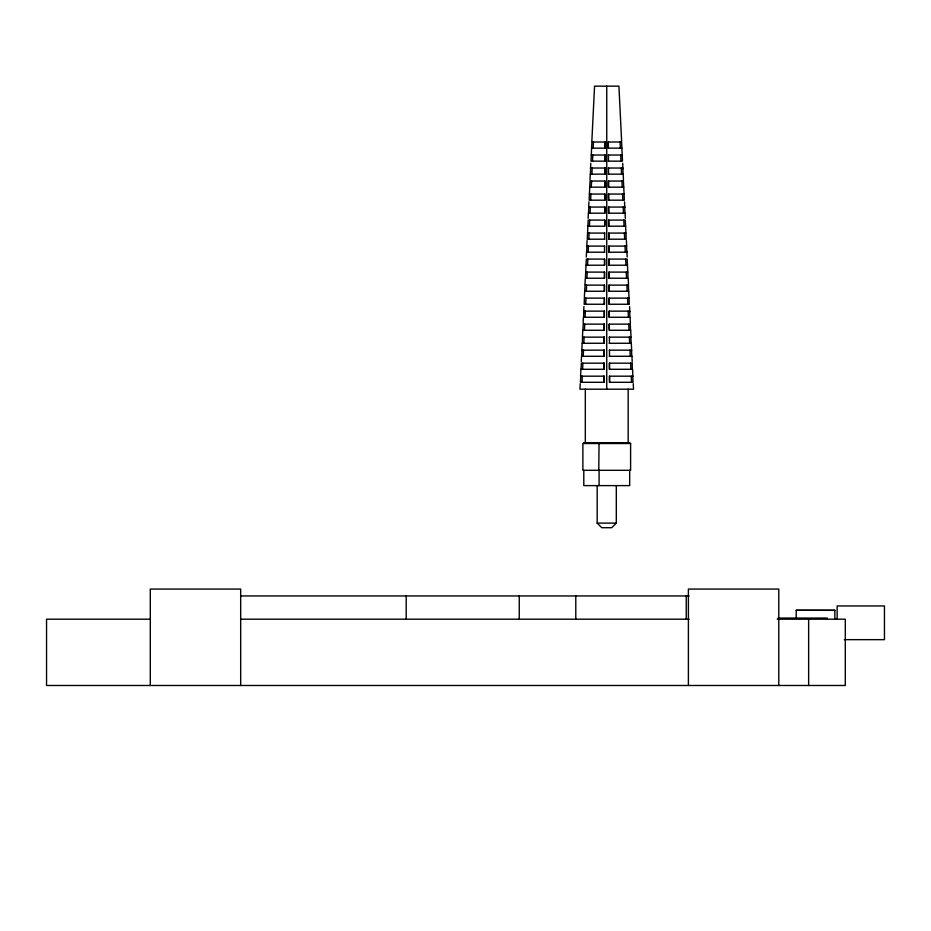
<?xml version="1.0" encoding="UTF-8"?>
<svg xmlns="http://www.w3.org/2000/svg" width="931" height="931" viewBox="0 0 931 931"><rect width="100%" height="100%" fill="white"/><g stroke="black" fill="none" stroke-linecap="round" stroke-linejoin="round"><path stroke-width="1.4" d="M629.019 298.129L609.014 298.129L609.049 304.251L629.321 304.251L628.402 285.119L608.944 285.119L608.979 291.24L628.693 291.24M603.858 382.304L603.893 376.182M603.928 369.293L603.963 363.171M603.998 356.282L604.033 350.161M604.068 343.271L604.103 337.15M604.138 330.261L604.161 324.139M604.196 317.262L604.231 311.14M604.266 304.251L604.3 298.129M604.335 291.24L604.37 285.119M604.405 278.229L604.44 272.108M604.475 265.219L604.51 259.097M604.545 252.208L604.568 246.087M604.603 239.197L604.638 233.076M604.673 226.198L604.708 220.077M604.743 213.187L604.778 207.066M604.813 200.177L604.847 194.055M604.882 187.166L604.917 181.045M604.952 174.155L604.975 168.034M605.022 161.144L605.045 155.023M605.08 148.134L605.115 142.012M604.847 224.965L604.871 220.077L588.183 220.077L587.263 239.197L604.778 239.197M591.278 155.023L605.22 155.023L605.185 161.144L590.987 161.144L591.907 142.012L605.278 142.012L605.255 148.134L591.616 148.134M589.428 194.055L605.01 194.055L604.975 200.177L589.125 200.177L590.045 181.045L605.08 181.045L605.045 187.166L589.754 187.166M585.704 272.108L604.603 272.108L604.568 278.229L585.413 278.229L586.321 259.097L604.673 259.097L604.638 265.219L586.03 265.219M580.222 383.677L579.955 389.193L633.522 389.193L633.266 383.677M580.583 376.182L580.909 369.293M581.281 361.635L581.538 356.131M581.805 350.626L582.154 343.271M582.457 337.15L582.783 330.261M583.132 323.069L583.388 317.564M583.656 312.048L583.923 306.543M584.982 284.502L585.238 278.997M586.297 256.956L586.565 251.451M586.833 245.935L587.089 240.431M588.148 218.389L588.415 212.873M588.683 207.369L588.939 201.864M589.998 179.823L590.266 174.306M590.533 168.802L590.789 163.286M591.848 141.256L594.56 86.152L618.917 86.152L621.629 141.256M584.459 298.129L584.168 304.251L604.44 304.251L604.463 298.129L584.459 298.129L584.447 295.523L585.075 285.119L604.533 285.119L604.498 291.24L584.784 291.24M581.968 382.304L582.259 376.182M582.585 369.293L582.876 363.171M583.213 356.282L583.504 350.161M583.83 343.271L584.121 337.15M584.447 330.261L584.738 324.139M585.064 317.262L585.366 311.14M585.692 304.251L585.983 298.129M586.309 291.24L586.6 285.119M586.926 278.229L587.228 272.108M587.554 265.219L587.845 259.097M588.171 252.208L588.462 246.087M588.788 239.197L589.079 233.076M589.416 226.198L589.707 220.077M590.033 213.187L590.324 207.066M590.65 200.177L590.941 194.055M591.278 187.166L591.569 181.045M591.895 174.155L592.186 168.034M592.512 161.144L592.803 155.023M593.14 148.134L593.431 142.012M599.04 442.76L598.784 470.306M616.31 485.831L616.31 523.106L611.714 527.702L601.763 527.702L597.178 523.106L597.178 485.831M621.873 148.134L608.234 148.134L608.199 142.012L621.582 142.012L622.49 161.144L608.304 161.144M608.269 155.023L622.199 155.023M608.339 168.034L622.816 168.034L623.107 174.155L608.362 174.155M608.409 181.045L623.444 181.045L624.352 200.177L608.502 200.177L608.467 194.055L624.061 194.055M623.735 187.166L608.432 187.166L608.409 182.267M587.892 226.198L604.847 226.198M625.597 226.198L608.641 226.198L608.606 220.077L625.306 220.077L626.214 239.197L608.711 239.197L608.676 233.076L625.923 233.076M587.566 233.076L604.813 233.076M604.743 246.087L586.937 246.087L586.646 252.208L604.708 252.208M627.459 265.219L608.839 265.219L608.816 259.097L627.168 259.097L628.076 278.229L608.909 278.229L608.874 272.108L627.785 272.108M609.188 330.261L630.555 330.261L630.264 324.139L609.153 324.139L609.177 329.039M609.223 337.15L630.881 337.15L631.171 343.271L609.246 343.271M609.281 350.161L631.509 350.161L631.8 356.282L609.316 356.282M583.644 442.76L629.833 442.76M597.178 523.106L616.31 523.106M240.664 595.945L689.138 595.945M796.214 618.068L796.214 610.294L834.863 610.294L834.863 619.057M777.979 618.068L827.205 618.068M150.298 619.196L46.55 619.196L46.55 685.484L845.29 685.484L845.29 619.196L777.222 619.196M240.664 619.196L689.138 619.196M844.312 639.655L884.45 639.655L884.45 605.941L837.155 605.941L837.155 619.231M796.214 610.294L834.863 610.352M622.688 163.286L622.955 168.802M623.211 174.306L623.479 179.823M624.538 201.864L624.806 207.369M625.062 212.873L625.329 218.389M626.388 240.431L626.656 245.935M626.912 251.451L627.18 256.956M628.239 278.997L628.506 284.502M629.565 306.543L629.822 312.048M630.089 317.564L630.357 323.069M630.694 330.261L631.032 337.15M631.323 343.271L631.672 350.626M631.94 356.131L632.207 361.635M632.568 369.293L632.905 376.182M620.058 142.012L620.349 148.134M620.674 155.023L620.965 161.144M621.291 168.034L621.582 174.155M621.92 181.045L622.211 187.166M622.536 194.055L622.827 200.177M623.153 207.066L623.444 213.187M623.782 220.077L624.073 226.198M624.398 233.076L624.689 239.197M625.015 246.087L625.306 252.208M625.644 259.097L625.935 265.219M626.26 272.108L626.551 278.229M626.877 285.119L627.168 291.24M627.506 298.129L627.797 304.251M628.122 311.14L628.413 317.262M628.739 324.139L629.03 330.261M629.368 337.15L629.659 343.271M629.984 350.161L630.275 356.282M630.601 363.171L630.892 369.293M631.218 376.182L631.521 382.304M608.362 142.012L608.397 148.134M608.432 155.023L608.467 161.144M608.502 168.034L608.537 174.155M608.571 181.045L608.606 187.166M608.641 194.055L608.665 200.177M608.711 207.066L608.734 213.187M608.769 220.077L608.804 226.198M608.839 233.076L608.874 239.197M608.909 246.087L608.944 252.208M608.979 259.097L609.014 265.219M609.049 272.108L609.072 278.229M609.118 285.119L609.142 291.24M609.177 298.129L609.211 304.251M609.246 311.14L609.281 317.262M609.316 324.139L609.351 330.261M609.386 337.15L609.421 343.271M609.456 350.161L609.491 356.282M609.526 363.171L609.549 369.293M609.584 376.182L609.619 382.304M808.643 619.196L808.643 685.484M778.782 685.484L778.782 589.067L688.393 589.067L688.393 685.484M686.24 595.945L686.24 619.196M629.682 470.306L629.682 485.61L583.795 485.61L583.795 470.306M628.169 389.193L628.169 442.76M606.744 86.152L606.744 389.193M599.087 470.306L599.087 485.61M585.32 389.193L585.32 442.76M575.789 595.945L575.789 619.196M519.254 595.945L519.254 619.196M406.195 595.945L406.195 619.196M240.675 685.484L240.675 589.067L150.298 589.067L150.298 685.484M604.056 376.182L604.033 382.304L580.444 382.304L580.735 376.182L604.056 376.182M604.126 363.171L604.091 369.293L581.06 369.293L581.351 363.171L604.126 363.171M604.196 350.161L604.161 356.282L581.689 356.282L581.98 350.161L604.196 350.161M604.266 337.15L604.231 343.271L582.306 343.271L582.597 337.15L604.266 337.15M604.335 324.139L604.3 330.261L582.922 330.261L583.213 324.139L604.335 324.139M604.405 311.14L604.37 317.262L583.551 317.262L583.842 311.14L604.405 311.14M604.941 207.066L604.906 213.187L588.508 213.187L588.799 207.066L604.941 207.066M605.15 168.034L605.115 174.155L590.37 174.155L590.661 168.034L605.15 168.034M624.678 207.066L608.537 207.066L608.571 213.187L624.969 213.187L624.678 207.066M626.54 246.087L608.746 246.087L608.769 252.208L626.831 252.208L626.54 246.087M629.647 311.14L609.083 311.14L609.118 317.262L629.938 317.262L629.647 311.14M632.126 363.171L609.351 363.171L609.386 369.293L632.417 369.293L632.126 363.171M632.743 376.182L609.421 376.182L609.456 382.304L633.033 382.304L632.743 376.182M630.601 443.517L582.876 443.517L582.876 470.306L630.601 470.306L630.601 443.517"/></g></svg>
